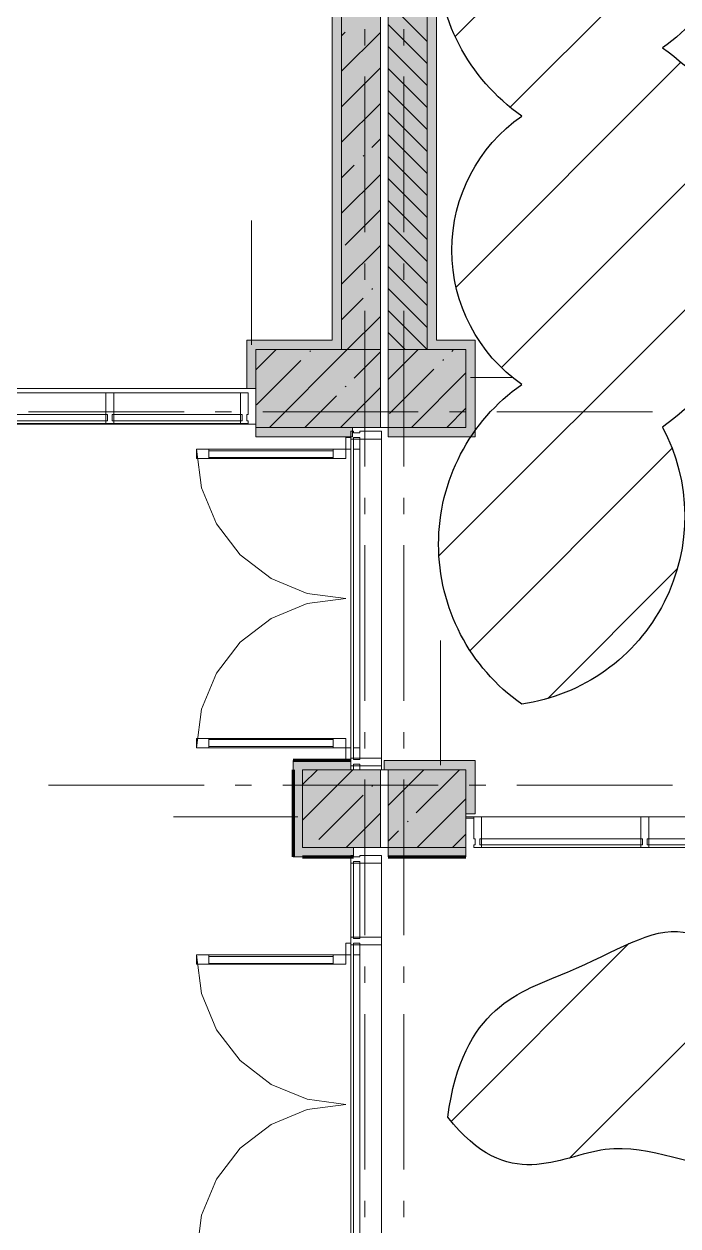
# Model space of a CAD drawing. Header units: millimetres. Extents: x -537608 to 253996, y -217170 to 186033.
# Drawn here: x -293503 to -289298, y 10368 to 18091 of the extents above; entities that cross this region are included whole.
import ezdxf

# ---------------------------------------------------------------- set-up
doc = ezdxf.new("R2010")
doc.units = ezdxf.units.MM
doc.layers.add('16) Лак 1.6м', color=160, linetype='Continuous', lineweight=90)
doc.layers.add('2) окраска коммуникации', color=152, linetype='Continuous', lineweight=30)
doc.layers.add('PDF _Геометрия', color=7, linetype='Continuous')
doc.layers.add('PDF _Сплошная заливка', color=7, linetype='Continuous', true_color=0xffffff)

msp = doc.modelspace()

# ---------------------------------------------------------------- hatches: boundary and pattern name
at = {"layer": '2) окраска коммуникации'}
h = msp.add_hatch(dxfattribs=at)
h.set_pattern_fill('ANSI31', color=5, scale=222)
h.set_pattern_definition([(45, (-305519.1, -20669.7), (-498.404, 498.404), [])])
edge = h.paths.add_edge_path()
edge.add_spline(control_points=[(-290778.1295, 11066.7373), (-290387.3432, 10570.6496), (-289743.0728, 11066.7373), (-288919.2533, 10560.095), (-288105.994, 11182.8428), (-286954.7585, 10760.6403), (-286007.4205, 10940.029), (-285042.7478, 10616.4758), (-284130.9316, 11012.6635), (-281975.2536, 10728.4524), (-280376.2745, 10966.1654), (-279268.5104, 11271.0495), (-278118.4513, 10949.6411), (-276985.3065, 10882.0339), (-275953.6379, 10645.4087), (-275395.5218, 9715.8097), (-275395.5218, 8271.0495), (-275157.9741, 7191.9904), (-275614.614, 6955.3652), (-274802.8089, 5738.4356), (-275817.5649, 5129.9708), (-275327.2936, 3468.321), (-275716.2842, 2758.4446), (-275293.4682, 2171.0495), (-273991.1979, 1727.4348), (-273974.2852, 2606.3284), (-273078.3544, 3011.9716), (-273078.3544, 4702.1524), (-273720.5962, 5040.1884), (-273078.3544, 5733.1622), (-273720.5962, 6578.2529), (-273078.3544, 7271.2267), (-273805.1597, 8271.0495), (-273078.3544, 9012.1129), (-274291.2526, 9488.1178), (-274291.2526, 9164.2291), (-275005.9538, 9367.0507), (-275005.9538, 9971.0495), (-275073.6046, 10786.8019), (-275073.6046, 11271.0495), (-274668.0133, 12503.4462), (-274837.1388, 13297.8308), (-275344.5167, 13652.7686), (-276004.109, 13838.6884), (-276985.0411, 13838.6884), (-277813.7588, 13821.7866), (-278642.4766, 14041.51), (-279014.5545, 14768.2882), (-278845.4274, 16002.1196), (-278185.8367, 17021.0495), (-276443.2448, 17292.7757), (-275935.8653, 18408.2946), (-275682.1763, 19337.8936), (-275310.1, 19659.0285), (-275479.2255, 20622.4311), (-274684.3331, 20656.2347), (-273872.5265, 20842.1545), (-273940.1773, 22126.6913), (-274481.0718, 22725.7503), (-273331.0143, 24399.0292), (-274379.5972, 25075.1012), (-273331.0143, 26038.5045), (-274075.1701, 26985.0053), (-273078.3544, 28523.0692), (-273078.3544, 28523.0692), (-273345.9962, 29714.5377), (-274039.4124, 30880.7626), (-275206.3826, 30238.4942), (-276187.3147, 30745.5482), (-277354.2849, 30153.9852), (-279011.7204, 30982.1734), (-280026.4779, 30677.941), (-281278.0101, 29934.2611), (-280499.3584, 28301.0495), (-281142.0364, 27038.3862), (-279890.5042, 25838.3584), (-281260.4253, 24180.0495), (-280059.6297, 22745.3283), (-281159.2859, 21829.0495), (-280076.8792, 20222.5318), (-281092.8162, 18916.6266), (-280737.6526, 18003.9293), (-280923.6908, 17429.2674), (-281752.4085, 17141.9368), (-283156.155, 17665.8933), (-283714.2711, 17125.035), (-284813.5921, 17750.4023), (-285185.6684, 17108.1332), (-286132.7751, 17801.1077), (-287328.3544, 16388.2505), (-285898.1717, 14701.7611), (-286388.6369, 13644.8407), (-285779.7843, 13214.0495), (-286591.5893, 12701.0495), (-286591.5893, 11811.5525), (-287690.9088, 11727.0435), (-288012.2486, 12132.6867), (-288722.5774, 11760.8471), (-289229.9569, 12453.8216), (-289940.2857, 11963.6687), (-290684.4415, 11777.7489), (-290778.1295, 11066.7373)], knot_values=[0, 0, 0, 0, 1, 2, 3, 4, 5, 6, 7, 8, 9, 10, 11, 12, 13, 14, 15, 16, 17, 18, 19, 20, 21, 22, 23, 24, 25, 26, 27, 28, 29, 30, 31, 32, 33, 34, 35, 36, 37, 38, 39, 40, 41, 42, 43, 44, 45, 46, 47, 48, 49, 50, 51, 52, 53, 54, 55, 56, 57, 58, 59, 60, 61, 62, 63, 64, 65, 66, 67, 68, 69, 70, 71, 72, 73, 74, 75, 76, 77, 78, 79, 80, 81, 82, 83, 84, 85, 86, 87, 88, 89, 90, 91, 92, 93, 94, 95, 96, 97, 98, 99, 99, 99, 99], degree=3, periodic=0)
edge = h.paths.add_edge_path(flags=16)
edge.add_arc((-282974.1314, 12518.0171), 1274.5672, 125.00000005, 234.99999995, ccw=False)
edge.add_arc((-283038.6718, 14513.9725), 1162.0444, 125.00000005, 234.99999995, ccw=False)
edge.add_arc((-282295.8664, 15202.9232), 1433.6455, 59.43173918, 169.43173908, ccw=False)
edge.add_arc((-282677.7619, 14748.5093), 2021.4887, -53.3391216, 56.66087831, ccw=False)
edge.add_arc((-282413.8331, 12555.5506), 1102.6336, -78.79029658, 31.20970332, ccw=False)
edge.add_arc((-282952.3368, 12001.1084), 919.0678, 215.00000005, 324.99999995, ccw=False)
edge = h.paths.add_edge_path(flags=16)
edge.add_arc((-277532.2831, 20735.819), 1174.7616, 125.00000005, 234.99999995, ccw=False)
edge.add_arc((-276960.5272, 23476.9879), 2171.5877, 125.00000005, 234.99999995, ccw=False)
edge.add_arc((-277291.7326, 26561.6986), 1594.1487, 125.00000005, 234.99999995, ccw=False)
edge.add_arc((-277094.17, 27873.7201), 1111.9458, 70.31799188, 180.31799178, ccw=False)
edge.add_arc((-276872.3717, 27774.8819), 1155.9508, -27.59113456, 82.40886534, ccw=False)
edge.add_arc((-276749.5729, 25951.7436), 1572.0517, -54.99999995, 54.99999995, ccw=False)
edge.add_arc((-276903.4785, 23156.4449), 1840.3779, -54.99999995, 54.99999995, ccw=False)
edge.add_arc((-276968.849, 21036.3715), 1277.4016, -81.34673665, 28.65326325, ccw=False)
edge.add_arc((-277491.3785, 20273.9631), 872.5123, 215.00000005, 324.99999995, ccw=False)
h = msp.add_hatch(dxfattribs=at)
h.set_pattern_fill('ANSI31', color=256, scale=180)
h.paths.add_polyline_path([(-284261.5973, 24109.0515, 0.52056705), (-284261.5973, 26540.8731, 0.52056705), (-284261.5973, 28830.2404, 0.52056705), (-285626.3393, 29828.8486, 0.52056705), (-286827.0414, 28445.9012, 0.52056705), (-286827.0414, 26028.7233, 0.52056705), (-286827.0414, 23887.4023, 0.52056705), (-286827.0414, 22082.0016, 0.313339017), (-287418.7029, 20474.292, 0.176741999), (-287968.2498, 20090.1541, 0.41719381), (-288900.9717, 19255.1572, 0.182310255), (-289397.7507, 19982.4334, 0.52056705), (-290302.8839, 19605.0275, 0.52056705), (-290302.8839, 17499.833, 0.52056705), (-290302.8839, 15774.49, 0.52056705), (-290302.8839, 13721.1922, 0.52056705), (-289397.7507, 15501.0554, 0.52056705), (-289397.7507, 17937.9862, 0.244698443), (-288865.6148, 18960.2098, 0.52056705), (-287409.1652, 18960.2098, 0.52056705), (-285892.2135, 18960.2098, 0.092531076), (-285790.8179, 19215.2453, 0.189613203), (-285175.6001, 19622.8638, 0.52056705), (-284261.5973, 20287.7266, 0.52056705), (-284261.5973, 22263.2197, 0.52056705)])
at = {"layer": 'PDF _Сплошная заливка', "transparency": 33554559}
h = msp.add_hatch(color=256, dxfattribs=at)
h.paths.add_polyline_path([(-291161.3544, 15999.0005), (-290911.3555, 15999.0005), (-290911.3555, 20949.3489), (-291161.3544, 20949.3489), (-291161.3544, 18765.7234)], flags=0)
h.paths.add_polyline_path([(-290911.3555, 21449.3489), (-290911.3555, 27299.348), (-291161.3544, 27299.348), (-291161.3544, 21449.3489)], flags=0)
h.paths.add_polyline_path([(-290911.3555, 27799.3501), (-290911.3555, 30799.35), (-291161.3544, 30799.35), (-291161.3544, 27799.3501)], flags=0)
at = {"layer": 'PDF _Сплошная заливка', "true_color": 0xff7d7d, "transparency": 33554559}
for points in [[(-291521.3543, 15999.0005), (-291461.3557, 15999.0005), (-291461.3557, 20949.3489), (-291521.3543, 20949.3489), (-291521.3543, 16058.999)], [(-291521.3543, 15999.0005), (-291521.3543, 16058.999), (-292071.3545, 16058.999), (-292071.3545, 15999.0005), (-292011.3559, 15999.0005)], [(-291401.355, 13298.9997), (-291401.355, 13358.9982), (-291771.3553, 13358.9982), (-291771.3553, 13298.9997), (-291711.3546, 13298.9997)]]:
    msp.add_hatch(color=11, dxfattribs=at).paths.add_polyline_path(points)
at = {"layer": 'PDF _Сплошная заливка', "true_color": 0x56bc34, "transparency": 33554559}
for points in [[(-290911.3555, 16058.999), (-290851.3548, 16058.999), (-290851.3548, 20949.3489), (-290911.3555, 20949.3489), (-290911.3555, 18765.7234)], [(-290661.3544, 15499.0005), (-290601.3559, 15499.0005), (-290601.3559, 16058.999), (-290661.3544, 16058.999), (-290661.3544, 15917.7888)], [(-290661.3544, 13015.9981), (-290601.3559, 13015.9981), (-290601.3559, 13358.9982), (-290661.3544, 13358.9982), (-290661.3544, 13069.8542)]]:
    msp.add_hatch(color=85, dxfattribs=at).paths.add_polyline_path(points)
at = {"layer": 'PDF _Сплошная заливка', "transparency": 33554559}
for points in [[(-292011.3559, 15499.0005), (-291211.3547, 15499.0005), (-291211.3547, 15999.0005), (-292011.3559, 15999.0005), (-292011.3559, 15917.7888)], [(-291161.3544, 15499.0005), (-290661.3544, 15499.0005), (-290661.3544, 15999.0005), (-291161.3544, 15999.0005), (-291161.3544, 15917.7888)], [(-291711.3546, 12798.9997), (-291211.3547, 12798.9997), (-291211.3547, 13298.9997), (-291711.3546, 13298.9997), (-291711.3546, 13069.8542)], [(-291161.3544, 12798.9997), (-290661.3544, 12798.9997), (-290661.3544, 13298.9997), (-291161.3544, 13298.9997), (-291161.3544, 13069.8542)]]:
    msp.add_hatch(color=256, dxfattribs=at).paths.add_polyline_path(points)

# ---------------------------------------------------------------- linework, layer by layer
at = {"layer": '16) Лак 1.6м'}
for p, q in [((-291401.355, 13358.9982), (-291771.3553, 13358.9982)), ((-291771.3553, 13298.9997), (-291771.3553, 12738.999)), ((-291711.3546, 12738.999), (-291384.3553, 12738.999))]:
    msp.add_line(p, q, dxfattribs=at)
msp.add_lwpolyline([(-291161.3544, 12738.999), (-290661.3544, 12738.999)], dxfattribs=at)
at = {"layer": '2) окраска коммуникации'}
msp.add_lwpolyline([(-288865.6148, 18960.2098, -0.244698443), (-289397.7507, 17937.9862, -0.52056705), (-289397.7507, 15501.0554, -0.52056705), (-290302.8839, 13721.1922, -0.52056705), (-290302.8839, 15774.49, -0.52056705), (-290302.8839, 17499.833, -0.52056705), (-290302.8839, 19605.0275, -0.52056705), (-289397.7507, 19982.4334, -0.182310255), (-288900.9717, 19255.1572, -0.182310255)], format="xyb", dxfattribs=at)
msp.add_open_spline([(-290778.1295, 11066.7373), (-290387.3432, 10570.6496), (-289743.0728, 11066.7373), (-288919.2533, 10560.095), (-288105.994, 11182.8428), (-286954.7585, 10760.6403), (-286007.4205, 10940.029), (-285042.7478, 10616.4758), (-284130.9316, 11012.6635), (-281975.2536, 10728.4524), (-280376.2745, 10966.1654), (-279268.5104, 11271.0495), (-278118.4513, 10949.6411), (-276985.3065, 10882.0339), (-275953.6379, 10645.4087), (-275395.5218, 9715.8097), (-275395.5218, 8271.0495), (-275157.9741, 7191.9904), (-275614.614, 6955.3652), (-274802.8089, 5738.4356), (-275817.5649, 5129.9708), (-275327.2936, 3468.321), (-275716.2842, 2758.4446), (-275293.4682, 2171.0495), (-273991.1979, 1727.4348), (-273974.2852, 2606.3284), (-273078.3544, 3011.9716), (-273078.3544, 4702.1524), (-273720.5962, 5040.1884), (-273078.3544, 5733.1622), (-273720.5962, 6578.2529), (-273078.3544, 7271.2267), (-273805.1597, 8271.0495), (-273078.3544, 9012.1129), (-274291.2526, 9488.1178), (-274291.2526, 9164.2291), (-275005.9538, 9367.0507), (-275005.9538, 9971.0495), (-275073.6046, 10786.8019), (-275073.6046, 11271.0495), (-274668.0133, 12503.4462), (-274837.1388, 13297.8308), (-275344.5167, 13652.7686), (-276004.109, 13838.6884), (-276985.0411, 13838.6884), (-277813.7588, 13821.7866), (-278642.4766, 14041.51), (-279014.5545, 14768.2882), (-278845.4274, 16002.1196), (-278185.8367, 17021.0495), (-276443.2448, 17292.7757), (-275935.8653, 18408.2946), (-275682.1763, 19337.8936), (-275310.1, 19659.0285), (-275479.2255, 20622.4311), (-274684.3331, 20656.2347), (-273872.5265, 20842.1545), (-273940.1773, 22126.6913), (-274481.0718, 22725.7503), (-273331.0143, 24399.0292), (-274379.5972, 25075.1012), (-273331.0143, 26038.5045), (-274075.1701, 26985.0053), (-273078.3544, 28523.0692), (-273078.3544, 28523.0692), (-273345.9962, 29714.5377), (-274039.4124, 30880.7626), (-275206.3826, 30238.4942), (-276187.3147, 30745.5482), (-277354.2849, 30153.9852), (-279011.7204, 30982.1734), (-280026.4779, 30677.941), (-281278.0101, 29934.2611), (-280499.3584, 28301.0495), (-281142.0364, 27038.3862), (-279890.5042, 25838.3584), (-281260.4253, 24180.0495), (-280059.6297, 22745.3283), (-281159.2859, 21829.0495), (-280076.8792, 20222.5318), (-281092.8162, 18916.6266), (-280737.6526, 18003.9293), (-280923.6908, 17429.2674), (-281752.4085, 17141.9368), (-283156.155, 17665.8933), (-283714.2711, 17125.035), (-284813.5921, 17750.4023), (-285185.6684, 17108.1332), (-286132.7751, 17801.1077), (-287328.3544, 16388.2505), (-285898.1717, 14701.7611), (-286388.6369, 13644.8407), (-285779.7843, 13214.0495), (-286591.5893, 12701.0495), (-286591.5893, 11811.5525), (-287690.9088, 11727.0435), (-288012.2486, 12132.6867), (-288722.5774, 11760.8471), (-289229.9569, 12453.8216), (-289940.2857, 11963.6687), (-290684.4415, 11777.7489), (-290778.1295, 11066.7373)], degree=3, dxfattribs=at)
at = {"layer": 'PDF _Геометрия', "lineweight": 9}
for p, q in [((-291461.3557, 20949.3489), (-291461.3557, 15999.0005)), ((-291461.3557, 15999.0005), (-291461.3557, 20949.3489)), ((-291211.3547, 15999.0005), (-291211.3547, 20949.3489)), ((-291161.3544, 20949.3489), (-291161.3544, 15999.0005)), ((-290911.3555, 16058.999), (-290911.3555, 20949.3489)), ((-290911.3555, 20949.3489), (-290911.3555, 16058.999)), ((-291521.3543, 20889.3481), (-291521.3543, 16058.999)), ((-290851.3548, 16058.999), (-290851.3548, 20889.3481)), ((-290911.3555, 17979.359), (-291161.3544, 18229.3579)), ((-290911.3555, 17837.9379), (-291161.3544, 18087.9368)), ((-291461.3557, 18015.4188), (-291437.1931, 18039.5814)), ((-291461.3557, 17787.3197), (-291211.3547, 18037.3209)), ((-290911.3555, 17696.5167), (-291161.3544, 17946.5157)), ((-291461.3557, 17559.2228), (-291211.3547, 17809.2218)), ((-290911.3555, 17555.0956), (-291161.3544, 17805.0946)), ((-290911.3555, 17413.6723), (-291161.3544, 17663.6734)), ((-291461.3557, 17331.1238), (-291211.3547, 17581.1227)), ((-290911.3555, 17272.2512), (-291161.3544, 17522.2523)), ((-290911.3555, 17130.8301), (-291161.3544, 17380.8312)), ((-291266.1193, 17298.2611), (-291211.3547, 17353.0258)), ((-291323.1446, 17241.2358), (-291318.4017, 17245.9787)), ((-290911.3555, 16989.409), (-291161.3544, 17239.4101)), ((-291461.3557, 17103.0247), (-291380.1678, 17184.2105)), ((-291461.3557, 16874.9257), (-291211.3547, 17124.9267)), ((-290911.3555, 16847.9879), (-291161.3544, 17097.9868)), ((-290911.3555, 16706.5667), (-291161.3544, 16956.5657)), ((-291437.1931, 16670.9892), (-291211.3547, 16896.8277)), ((-292040.9483, 16028.9997), (-292040.9483, 16828.9989)), ((-290911.3555, 16565.1456), (-291161.3544, 16815.1446)), ((-291461.3557, 16418.7297), (-291211.3547, 16668.7286)), ((-290911.3555, 16423.7245), (-291161.3544, 16673.7235)), ((-290911.3555, 16282.3012), (-291161.3544, 16532.3024)), ((-291266.1193, 16385.867), (-291261.3785, 16390.6078)), ((-290911.3555, 16140.8801), (-291161.3544, 16390.8812)), ((-291461.3557, 16190.6306), (-291323.1446, 16328.8417)), ((-290911.3555, 15999.459), (-291161.3544, 16249.4601)), ((-291424.8868, 15999.0005), (-291211.3547, 16212.5326)), ((-291052.3159, 15999.0005), (-291161.3544, 16108.039)), ((-291521.3543, 16058.999), (-292071.3545, 16058.999)), ((-292071.3545, 16058.999), (-292071.3545, 15999.0005)), ((-292071.3545, 15999.0005), (-292071.3545, 15748.9994)), ((-292011.3559, 15868.7295), (-291881.0849, 15999.0005)), ((-292011.3559, 15999.0005), (-292011.3559, 15499.0005)), ((-291211.3547, 15999.0005), (-292011.3559, 15999.0005)), ((-291924.8868, 15499.0005), (-291424.8868, 15999.0005)), ((-291665.2922, 15986.6941), (-291660.5492, 15991.435)), ((-291211.3547, 15499.0005), (-291211.3547, 15999.0005)), ((-291161.3544, 15806.3347), (-290968.6908, 15999.0005)), ((-290661.3544, 15999.0005), (-291161.3544, 15999.0005)), ((-291161.3544, 15999.0005), (-291161.3544, 15499.0005)), ((-291161.3544, 15999.0005), (-290911.3555, 15999.0005)), ((-290911.3555, 15999.0005), (-290911.3555, 16058.999)), ((-290911.3555, 16058.999), (-290911.3555, 15999.0005)), ((-290911.3555, 15999.0005), (-290661.3544, 15999.0005)), ((-290661.3544, 16058.999), (-290851.3548, 16058.999)), ((-290752.8981, 15986.6941), (-290740.5918, 15999.0005)), ((-290601.3559, 16058.999), (-290661.3544, 16058.999)), ((-290661.3544, 15499.0005), (-290661.3544, 15999.0005)), ((-290661.3544, 15999.0005), (-290661.3544, 15499.0005)), ((-290601.3559, 15499.0005), (-290601.3559, 16058.999)), ((-292007.4397, 15644.5467), (-291722.3153, 15929.6688)), ((-291380.1678, 15815.6204), (-291211.3547, 15984.4336)), ((-290809.9212, 15929.6688), (-290805.1804, 15934.4118)), ((-291152.0709, 15587.5214), (-290866.9466, 15872.6457)), ((-291012.4927, 15499.0005), (-290661.3544, 15850.1387)), ((-291468.6908, 15499.0005), (-291211.3547, 15756.3345)), ((-291437.1931, 15758.5951), (-291432.4523, 15763.3381)), ((-290631.3552, 15819.0673), (-290365.2048, 15819.0673)), ((-292976.3553, 15721.0002), (-293866.3565, 15721.0002)), ((-292926.3551, 15721.0002), (-292976.3553, 15721.0002)), ((-292976.3553, 15721.0002), (-292976.3553, 15581)), ((-292111.3563, 15721.0002), (-292926.3551, 15721.0002)), ((-292926.3551, 15581), (-292926.3551, 15721.0002)), ((-292061.3561, 15721.0002), (-292111.3563, 15721.0002)), ((-292111.3563, 15721.0002), (-292111.3563, 15581)), ((-292071.3545, 15748.9994), (-292011.3559, 15748.9994)), ((-292061.3561, 15581), (-292061.3561, 15721.0002)), ((-291696.7899, 15499.0005), (-291494.2184, 15701.5719)), ((-290784.3958, 15499.0005), (-290661.3544, 15622.0397)), ((-293866.3565, 15581), (-292976.3553, 15581)), ((-292976.3553, 15541.0003), (-293866.3565, 15541.0003)), ((-292976.3553, 15524.0006), (-293866.3565, 15524.0006)), ((-292976.3553, 15581), (-292976.3553, 15541.0003)), ((-292976.3553, 15581), (-292966.3548, 15581)), ((-292966.3548, 15541.0003), (-292976.3553, 15541.0003)), ((-292976.3553, 15541.0003), (-292976.3553, 15524.0006)), ((-292976.3553, 15524.0006), (-292926.3551, 15524.0006)), ((-292966.3548, 15581), (-292966.3548, 15541.0003)), ((-292936.3556, 15541.0003), (-292936.3556, 15581)), ((-292936.3556, 15581), (-292926.3551, 15581)), ((-292926.3551, 15541.0003), (-292936.3556, 15541.0003)), ((-292926.3551, 15541.0003), (-292926.3551, 15581)), ((-292926.3551, 15581), (-292111.3563, 15581)), ((-292111.3563, 15541.0003), (-292926.3551, 15541.0003)), ((-292926.3551, 15524.0006), (-292926.3551, 15541.0003)), ((-292111.3563, 15524.0006), (-292926.3551, 15524.0006)), ((-292111.3563, 15581), (-292111.3563, 15541.0003)), ((-292111.3563, 15581), (-292101.3559, 15581)), ((-292101.3559, 15541.0003), (-292111.3563, 15541.0003)), ((-292111.3563, 15541.0003), (-292111.3563, 15524.0006)), ((-292111.3563, 15524.0006), (-292061.3561, 15524.0006)), ((-292101.3559, 15581), (-292101.3559, 15541.0003)), ((-292071.3545, 15541.0003), (-292071.3545, 15581)), ((-292071.3545, 15581), (-292061.3561, 15581)), ((-292061.3561, 15541.0003), (-292071.3545, 15541.0003)), ((-292061.3561, 15524.0006), (-292061.3561, 15541.0003)), ((-292011.3559, 15499.0005), (-291211.3547, 15499.0005)), ((-292011.3559, 15499.0005), (-292011.3559, 15438.9998)), ((-291384.3553, 15474.347), (-291401.355, 15474.347)), ((-291401.355, 15474.347), (-291401.355, 15424.3468)), ((-291391.3545, 15438.9998), (-291391.3545, 15499.0005)), ((-291384.3553, 15464.3465), (-291384.3553, 15474.347)), ((-291344.3555, 15464.3465), (-291384.3553, 15464.3465)), ((-291204.3554, 15474.347), (-291344.3555, 15474.347)), ((-291344.3555, 15474.347), (-291344.3555, 15464.3465)), ((-291204.3554, 15424.3468), (-291204.3554, 15474.347)), ((-291161.3544, 15499.0005), (-290661.3544, 15499.0005)), ((-290661.3544, 15499.0005), (-291161.3544, 15499.0005)), ((-291161.3544, 15499.0005), (-291161.3544, 15438.9998)), ((-290601.3559, 15438.9998), (-290601.3559, 15499.0005)), ((-292011.3559, 15438.9998), (-291391.3545, 15438.9998)), ((-291434.3555, 15359.3469), (-291434.3555, 15434.3472)), ((-291434.3555, 15434.3472), (-291401.355, 15434.3472)), ((-291401.355, 15434.3472), (-291434.3555, 15434.3472)), ((-291434.3555, 15434.3472), (-291434.3555, 15359.3469)), ((-291401.355, 15424.3468), (-291401.355, 13374.3467)), ((-291401.355, 15424.3468), (-291384.3553, 15424.3468)), ((-291384.3553, 15424.3468), (-291384.3553, 15434.3472)), ((-291384.3553, 15434.3472), (-291344.3555, 15434.3472)), ((-291384.3553, 13374.3467), (-291384.3553, 15424.3468)), ((-291384.3553, 15424.3468), (-291344.3555, 15424.3468)), ((-291344.3555, 15434.3472), (-291344.3555, 15424.3468)), ((-291344.3555, 15424.3468), (-291344.3555, 13374.3467)), ((-291344.3555, 15424.3468), (-291204.3554, 15424.3468)), ((-291204.3554, 15424.3468), (-291204.3554, 13374.3467)), ((-291161.3544, 15438.9998), (-290601.3559, 15438.9998)), ((-292361.6437, 15110.8809), (-292394.3557, 15359.3469)), ((-292394.3557, 15359.3469), (-291434.3555, 15359.3469)), ((-291434.3555, 15359.3469), (-292394.3557, 15359.3469)), ((-292394.3557, 15359.3469), (-292394.3557, 15299.3462)), ((-291434.3555, 15359.3469), (-292394.3557, 15359.3469)), ((-292394.3557, 15359.3469), (-292394.3557, 15299.3462)), ((-292394.3557, 15299.3462), (-291434.3555, 15299.3462)), ((-292394.3557, 15299.3462), (-291434.3555, 15299.3462)), ((-292314.3563, 15359.3469), (-292314.3563, 15299.3462)), ((-292314.3563, 15349.3465), (-291514.355, 15349.3465)), ((-292314.3563, 15305.3465), (-291514.355, 15305.3465)), ((-291514.355, 15359.3469), (-291514.355, 15299.3462)), ((-291434.3555, 15299.3462), (-291434.3555, 15359.3469)), ((-291434.3555, 15299.3462), (-291434.3555, 15359.3469)), ((-291434.3555, 15359.3469), (-291401.355, 15359.3469)), ((-291401.355, 15359.3469), (-291434.3555, 15359.3469)), ((-291344.3555, 15359.3469), (-291384.3553, 15359.3469)), ((-291384.3553, 15359.3469), (-291344.3555, 15359.3469)), ((-292265.7404, 14879.3479), (-292361.6437, 15110.8809)), ((-292113.1777, 14680.5247), (-292265.7404, 14879.3479)), ((-291914.3545, 14527.9621), (-292113.1777, 14680.5247)), ((-291682.8215, 14432.0587), (-291914.3545, 14527.9621)), ((-291914.3545, 14270.7314), (-291682.8215, 14366.6347)), ((-291434.3555, 14399.3467), (-291682.8215, 14432.0587)), ((-291682.8215, 14366.6347), (-291434.3555, 14399.3467)), ((-292113.1777, 14118.1687), (-291914.3545, 14270.7314)), ((-292265.7404, 13919.3477), (-292113.1777, 14118.1687)), ((-290825.81, 13328.999), (-290825.81, 14129.0002)), ((-292361.6437, 13687.8125), (-292265.7404, 13919.3477)), ((-292394.3557, 13439.3465), (-292361.6437, 13687.8125)), ((-292394.3557, 13439.3465), (-292394.3557, 13499.3472)), ((-292394.3557, 13499.3472), (-291434.3555, 13499.3472)), ((-291434.3555, 13499.3472), (-292394.3557, 13499.3472)), ((-292394.3557, 13499.3472), (-292394.3557, 13439.3465)), ((-291434.3555, 13439.3465), (-292394.3557, 13439.3465)), ((-292394.3557, 13439.3465), (-291434.3555, 13439.3465)), ((-291434.3555, 13439.3465), (-292394.3557, 13439.3465)), ((-292314.3563, 13439.3465), (-292314.3563, 13499.3472)), ((-292314.3563, 13493.3469), (-291514.355, 13493.3469)), ((-292314.3563, 13449.347), (-291514.355, 13449.347)), ((-291514.355, 13439.3465), (-291514.355, 13499.3472)), ((-291434.3555, 13499.3472), (-291434.3555, 13439.3465)), ((-291434.3555, 13439.3465), (-291434.3555, 13499.3472)), ((-291434.3555, 13439.3465), (-291401.355, 13439.3465)), ((-291401.355, 13439.3465), (-291434.3555, 13439.3465)), ((-291434.3555, 13439.3465), (-291434.3555, 13364.3461)), ((-291434.3555, 13364.3461), (-291434.3555, 13439.3465)), ((-291384.3553, 13439.3465), (-291344.3555, 13439.3465)), ((-291344.3555, 13439.3465), (-291384.3553, 13439.3465)), ((-291434.3555, 13364.3461), (-291401.355, 13364.3461)), ((-291401.355, 13364.3461), (-291434.3555, 13364.3461)), ((-291384.3553, 13374.3467), (-291401.355, 13374.3467)), ((-291401.355, 13374.3467), (-291401.355, 13324.3464)), ((-291344.3555, 13374.3467), (-291384.3553, 13374.3467)), ((-291384.3553, 13364.3461), (-291384.3553, 13374.3467)), ((-291344.3555, 13364.3461), (-291384.3553, 13364.3461)), ((-291204.3554, 13374.3467), (-291344.3555, 13374.3467)), ((-291344.3555, 13374.3467), (-291344.3555, 13364.3461)), ((-291204.3554, 13324.3464), (-291204.3554, 13374.3467)), ((-291771.3553, 13358.9982), (-291771.3553, 13298.9997)), ((-291711.3546, 12975.3503), (-291387.7053, 13298.9997)), ((-291711.3546, 13203.4473), (-291615.8044, 13298.9997)), ((-291211.3547, 13298.9997), (-291711.3546, 13298.9997)), ((-291711.3546, 13298.9997), (-291711.3546, 12798.9997)), ((-291711.3546, 12798.9997), (-291711.3546, 13298.9997)), ((-291711.3546, 13298.9997), (-291401.355, 13298.9997)), ((-291401.355, 13298.9997), (-291401.355, 13358.9982)), ((-291401.355, 13324.3464), (-291384.3553, 13324.3464)), ((-291384.3553, 13324.3464), (-291384.3553, 13334.3469)), ((-291384.3553, 13334.3469), (-291344.3555, 13334.3469)), ((-291384.3553, 13298.9997), (-291384.3553, 13324.3464)), ((-291384.3553, 13324.3464), (-291344.3555, 13324.3464)), ((-291344.3555, 13334.3469), (-291344.3555, 13324.3464)), ((-291344.3555, 13324.3464), (-291204.3554, 13324.3464)), ((-291344.3555, 13324.3464), (-291344.3555, 13298.9997)), ((-291211.3547, 12798.9997), (-291211.3547, 13298.9997)), ((-291204.3554, 13298.9997), (-291211.3547, 13298.9997)), ((-291204.3554, 13324.3464), (-291204.3554, 13298.9997)), ((-290661.3544, 13358.9982), (-291186.3545, 13358.9982)), ((-291186.3545, 13358.9982), (-291186.3545, 13298.9997)), ((-291186.3545, 13298.9997), (-290661.3544, 13298.9997)), ((-291161.3544, 13069.1524), (-290931.5093, 13298.9997)), ((-291161.3544, 13297.2515), (-291159.6062, 13298.9997)), ((-290661.3544, 13298.9997), (-291161.3544, 13298.9997)), ((-291161.3544, 13298.9997), (-291161.3544, 12798.9997)), ((-290980.995, 13021.4128), (-290703.4103, 13298.9997)), ((-290601.3559, 13358.9982), (-290661.3544, 13358.9982)), ((-290661.3544, 12798.9997), (-290661.3544, 13298.9997)), ((-290661.3544, 13298.9997), (-290661.3544, 13015.9981)), ((-290601.3559, 13015.9981), (-290601.3559, 13358.9982)), ((-291608.2669, 12850.339), (-291323.1446, 13135.4613)), ((-291266.1193, 13192.4866), (-291261.3785, 13197.2273)), ((-290975.3112, 12798.9997), (-290661.3544, 13112.9543)), ((-291741.3561, 12996.1909), (-292541.3552, 12996.1909)), ((-291431.5093, 12798.9997), (-291211.3547, 13019.1522)), ((-290661.3544, 13015.9981), (-290601.3559, 13015.9981)), ((-290561.5284, 12995.9993), (-290611.5286, 12995.9993)), ((-290611.5286, 12995.9993), (-290611.5286, 12855.9992)), ((-289536.5283, 12995.9993), (-290561.5284, 12995.9993)), ((-290561.5284, 12855.9992), (-290561.5284, 12995.9993)), ((-289486.5281, 12995.9993), (-289536.5283, 12995.9993)), ((-289536.5283, 12995.9993), (-289536.5283, 12855.9992)), ((-288461.528, 12995.9993), (-289486.5281, 12995.9993)), ((-289486.5281, 12855.9992), (-289486.5281, 12995.9993)), ((-291161.3544, 12841.0534), (-291095.0456, 12907.3643)), ((-291038.0203, 12964.3875), (-291033.2795, 12969.1305)), ((-290747.2121, 12798.9997), (-290661.3544, 12884.8573)), ((-290611.5286, 12855.9992), (-290601.5282, 12855.9992)), ((-290601.5282, 12855.9992), (-290601.5282, 12815.9994)), ((-290571.5289, 12815.9994), (-290571.5289, 12855.9992)), ((-290571.5289, 12855.9992), (-290561.5284, 12855.9992)), ((-290561.5284, 12815.9994), (-290561.5284, 12855.9992)), ((-290561.5284, 12855.9992), (-289536.5283, 12855.9992)), ((-289536.5283, 12855.9992), (-289526.5279, 12855.9992)), ((-289536.5283, 12855.9992), (-289536.5283, 12815.9994)), ((-289526.5279, 12855.9992), (-289526.5279, 12815.9994)), ((-289496.5286, 12815.9994), (-289496.5286, 12855.9992)), ((-289496.5286, 12855.9992), (-289486.5281, 12855.9992)), ((-289486.5281, 12815.9994), (-289486.5281, 12855.9992)), ((-289486.5281, 12855.9992), (-288461.528, 12855.9992)), ((-291711.3546, 12798.9997), (-291211.3547, 12798.9997)), ((-291384.3553, 12798.9997), (-291711.3546, 12798.9997)), ((-291384.3553, 12748.8251), (-291401.355, 12748.8251)), ((-291401.355, 12748.8251), (-291401.355, 12698.8249)), ((-291384.3553, 12738.999), (-291384.3553, 12798.9997)), ((-291384.3553, 12738.8246), (-291384.3553, 12748.8251)), ((-291204.3554, 12748.8251), (-291344.3555, 12748.8251)), ((-291344.3555, 12748.8251), (-291344.3555, 12738.8246)), ((-291204.3554, 12698.8249), (-291204.3554, 12748.8251)), ((-291161.3544, 12798.9997), (-290661.3544, 12798.9997)), ((-290661.3544, 12798.9997), (-291161.3544, 12798.9997)), ((-291161.3544, 12798.9997), (-291161.3544, 12738.999)), ((-290661.3544, 12738.999), (-290661.3544, 12798.9997)), ((-290601.5282, 12815.9994), (-290611.5286, 12815.9994)), ((-290611.5286, 12815.9994), (-290611.5286, 12798.9997)), ((-290611.5286, 12798.9997), (-290561.5284, 12798.9997)), ((-290561.5284, 12815.9994), (-290571.5289, 12815.9994)), ((-289536.5283, 12815.9994), (-290561.5284, 12815.9994)), ((-290561.5284, 12798.9997), (-290561.5284, 12815.9994)), ((-289536.5283, 12798.9997), (-290561.5284, 12798.9997)), ((-289526.5279, 12815.9994), (-289536.5283, 12815.9994)), ((-289536.5283, 12815.9994), (-289536.5283, 12798.9997)), ((-289536.5283, 12798.9997), (-289486.5281, 12798.9997)), ((-289486.5281, 12815.9994), (-289496.5286, 12815.9994)), ((-288461.528, 12815.9994), (-289486.5281, 12815.9994)), ((-289486.5281, 12798.9997), (-289486.5281, 12815.9994)), ((-288461.528, 12798.9997), (-289486.5281, 12798.9997)), ((-291771.3553, 12738.999), (-291711.3546, 12738.999)), ((-291401.355, 12698.8249), (-291401.355, 12223.9994)), ((-291401.355, 12698.8249), (-291384.3553, 12698.8249)), ((-291344.3555, 12738.8246), (-291384.3553, 12738.8246)), ((-291384.3553, 12698.8249), (-291384.3553, 12708.8254)), ((-291384.3553, 12708.8254), (-291344.3555, 12708.8254)), ((-291384.3553, 12223.9994), (-291384.3553, 12698.8249)), ((-291384.3553, 12698.8249), (-291344.3555, 12698.8249)), ((-291344.3555, 12708.8254), (-291344.3555, 12698.8249)), ((-291344.3555, 12698.8249), (-291344.3555, 12223.9994)), ((-291344.3555, 12698.8249), (-291204.3554, 12698.8249)), ((-291204.3554, 12698.8249), (-291204.3554, 12223.9994)), ((-291161.3544, 12738.999), (-290661.3544, 12738.999)), ((-291384.3553, 12223.9994), (-291401.355, 12223.9994)), ((-291401.355, 12223.9994), (-291401.355, 12173.9992)), ((-291344.3555, 12223.9994), (-291384.3553, 12223.9994)), ((-291384.3553, 12213.9989), (-291384.3553, 12223.9994)), ((-291344.3555, 12213.9989), (-291384.3553, 12213.9989)), ((-291204.3554, 12223.9994), (-291344.3555, 12223.9994)), ((-291344.3555, 12223.9994), (-291344.3555, 12213.9989)), ((-291204.3554, 12173.9992), (-291204.3554, 12223.9994)), ((-291434.3555, 12108.9993), (-291434.3555, 12183.9997)), ((-291434.3555, 12183.9997), (-291401.355, 12183.9997)), ((-291401.355, 12183.9997), (-291434.3555, 12183.9997)), ((-291434.3555, 12183.9997), (-291434.3555, 12108.9993)), ((-291401.355, 12173.9992), (-291401.355, 10123.999)), ((-291401.355, 12173.9992), (-291384.3553, 12173.9992)), ((-291384.3553, 12173.9992), (-291384.3553, 12183.9997)), ((-291384.3553, 12183.9997), (-291344.3555, 12183.9997)), ((-291384.3553, 10123.999), (-291384.3553, 12173.9992)), ((-291384.3553, 12173.9992), (-291344.3555, 12173.9992)), ((-291344.3555, 12183.9997), (-291344.3555, 12173.9992)), ((-291344.3555, 12173.9992), (-291344.3555, 10123.999)), ((-291344.3555, 12173.9992), (-291204.3554, 12173.9992)), ((-291204.3554, 12173.9992), (-291204.3554, 10123.999)), ((-292361.6437, 11860.5333), (-292394.3557, 12108.9993)), ((-292394.3557, 12108.9993), (-291434.3555, 12108.9993)), ((-291434.3555, 12108.9993), (-292394.3557, 12108.9993)), ((-292394.3557, 12108.9993), (-292394.3557, 12048.9986)), ((-291434.3555, 12108.9993), (-292394.3557, 12108.9993)), ((-292394.3557, 12108.9993), (-292394.3557, 12048.9986)), ((-292394.3557, 12048.9986), (-291434.3555, 12048.9986)), ((-292394.3557, 12048.9986), (-291434.3555, 12048.9986)), ((-292314.3563, 12108.9993), (-292314.3563, 12048.9986)), ((-292314.3563, 12098.9988), (-291514.355, 12098.9988)), ((-292314.3563, 12054.9989), (-291514.355, 12054.9989)), ((-291514.355, 12108.9993), (-291514.355, 12048.9986)), ((-291434.3555, 12048.9986), (-291434.3555, 12108.9993)), ((-291434.3555, 12048.9986), (-291434.3555, 12108.9993)), ((-291434.3555, 12108.9993), (-291401.355, 12108.9993)), ((-291401.355, 12108.9993), (-291434.3555, 12108.9993)), ((-291344.3555, 12108.9993), (-291384.3553, 12108.9993)), ((-291384.3553, 12108.9993), (-291344.3555, 12108.9993)), ((-292265.7404, 11628.9981), (-292361.6437, 11860.5333)), ((-292113.1777, 11430.1771), (-292265.7404, 11628.9981)), ((-291914.3545, 11277.6144), (-292113.1777, 11430.1771)), ((-291682.8215, 11181.7089), (-291914.3545, 11277.6144)), ((-291434.3555, 11148.9991), (-291682.8215, 11181.7089)), ((-291682.8215, 11116.2871), (-291434.3555, 11148.9991)), ((-291914.3545, 11020.3837), (-291682.8215, 11116.2871)), ((-292113.1777, 10867.8211), (-291914.3545, 11020.3837)), ((-292265.7404, 10668.9979), (-292113.1777, 10867.8211)), ((-292361.6437, 10437.4649), (-292265.7404, 10668.9979)), ((-292394.3557, 10188.9989), (-292361.6437, 10437.4649))]:
    msp.add_line(p, q, dxfattribs=at)
at = {"layer": 'PDF _Геометрия', "color": 253, "lineweight": 9, "true_color": 0xaaaaaa}
for p, q in [((-291311.3551, 18058.887), (-291311.3551, 17953.0542)), ((-291061.3561, 18058.887), (-291061.3561, 17953.0542)), ((-291311.3551, 17753.0534), (-291311.3551, 16753.0534)), ((-291061.3561, 17753.0534), (-291061.3561, 16753.0534)), ((-291311.3551, 16553.0547), (-291311.3551, 16447.2197)), ((-291061.3561, 16553.0547), (-291061.3561, 16447.2197)), ((-291311.3551, 16247.221), (-291311.3551, 15247.221)), ((-291061.3561, 16247.221), (-291061.3561, 15247.221)), ((-292473.9569, 15599.3475), (-293473.9569, 15599.3475)), ((-292168.1233, 15599.3475), (-292273.9582, 15599.3475)), ((-290968.1246, 15599.3475), (-291968.1246, 15599.3475)), ((-290662.291, 15599.3475), (-290768.1238, 15599.3475)), ((-289462.2902, 15599.3475), (-290462.2902, 15599.3475)), ((-291311.3551, 15047.2202), (-291311.3551, 14941.3874)), ((-291061.3561, 15047.2202), (-291061.3561, 14941.3874)), ((-291311.3551, 14741.3866), (-291311.3551, 13741.3866)), ((-291061.3561, 14741.3866), (-291061.3561, 13741.3866)), ((-291311.3551, 13541.3857), (-291311.3551, 13435.553)), ((-291061.3561, 13541.3857), (-291061.3561, 13435.553)), ((-291311.3551, 13235.5521), (-291311.3551, 12235.5521)), ((-291061.3561, 13235.5521), (-291061.3561, 12235.5521)), ((-292345.6193, 13199.3459), (-293345.6193, 13199.3459)), ((-292039.7857, 13199.3459), (-292145.6185, 13199.3459)), ((-290839.7849, 13199.3459), (-291839.7848, 13199.3459)), ((-290533.9512, 13199.3459), (-290639.7861, 13199.3459)), ((-289333.9504, 13199.3459), (-290333.9525, 13199.3459)), ((-291311.3551, 12035.5535), (-291311.3551, 11929.7185)), ((-291061.3561, 12035.5535), (-291061.3561, 11929.7185)), ((-291311.3551, 11729.7198), (-291311.3551, 10729.7199)), ((-291061.3561, 11729.7198), (-291061.3561, 10729.7199)), ((-291311.3551, 10529.719), (-291311.3551, 10423.8862)), ((-291061.3561, 10529.719), (-291061.3561, 10423.8862))]:
    msp.add_line(p, q, dxfattribs=at)
at = {"layer": 'PDF _Геометрия', "color": 9, "lineweight": 9, "true_color": 0xc0c0c0}
for p, q in [((-292071.3545, 15748.9994), (-296711.3566, 15748.9994)), ((-292011.3559, 15519.3481), (-296711.3566, 15519.3481)), ((-291161.3544, 15499.0005), (-291211.3547, 15499.0005)), ((-291204.3554, 13298.9997), (-291186.3545, 13298.9997)), ((-290611.5286, 12995.9993), (-290661.3544, 12995.9993)), ((-290661.3544, 12988.9979), (-290611.0291, 12988.9979)), ((-291161.3544, 12799.3463), (-291211.3547, 12799.3463)), ((-291161.3544, 12798.9997), (-291211.3547, 12798.9997))]:
    msp.add_line(p, q, dxfattribs=at)
at = {"layer": 'PDF _Сплошная заливка', "lineweight": 35, "transparency": 33554559}
msp.add_solid([(-291211.3547, 15999.0005), (-291211.3547, 20949.3489), (-291461.3557, 15999.0005), (-291461.3557, 20949.3489)], dxfattribs=at)
at = {"layer": 'PDF _Сплошная заливка', "color": 11, "lineweight": 35, "true_color": 0xff7d7d, "transparency": 33554559}
for points in [[(-292011.3559, 15748.9994), (-292011.3559, 15999.0005), (-292071.3545, 15748.9994), (-292071.3545, 15999.0005)], [(-291711.3546, 12738.999), (-291711.3546, 13298.9997), (-291771.3553, 12738.999), (-291771.3553, 13298.9997)], [(-291384.3553, 12738.999), (-291384.3553, 12798.9997), (-291711.3546, 12738.999), (-291711.3546, 12798.9997)], [(-290661.3544, 12738.999), (-290661.3544, 12798.9997), (-291161.3544, 12738.999), (-291161.3544, 12798.9997)]]:
    msp.add_solid(points, dxfattribs=at)
at = {"layer": 'PDF _Сплошная заливка', "color": 85, "lineweight": 35, "true_color": 0x56bc34, "transparency": 33554559}
for points in [[(-290661.3544, 15999.0005), (-290661.3544, 16058.999), (-290911.3555, 15999.0005), (-290911.3555, 16058.999)], [(-291161.3544, 15438.9998), (-290601.3559, 15438.9998), (-291161.3544, 15499.0005), (-290601.3559, 15499.0005)], [(-290661.3544, 13298.9997), (-290661.3544, 13358.9982), (-291186.3545, 13298.9997), (-291186.3545, 13358.9982)]]:
    msp.add_solid(points, dxfattribs=at)
at = {"layer": 'PDF _Сплошная заливка', "color": 153, "lineweight": 35, "true_color": 0x6a8dc8, "transparency": 33554559}
msp.add_solid([(-291391.3545, 15438.9998), (-291391.3545, 15499.0005), (-292011.3559, 15438.9998), (-292011.3559, 15499.0005)], dxfattribs=at)

doc.saveas('drawing.dxf')
